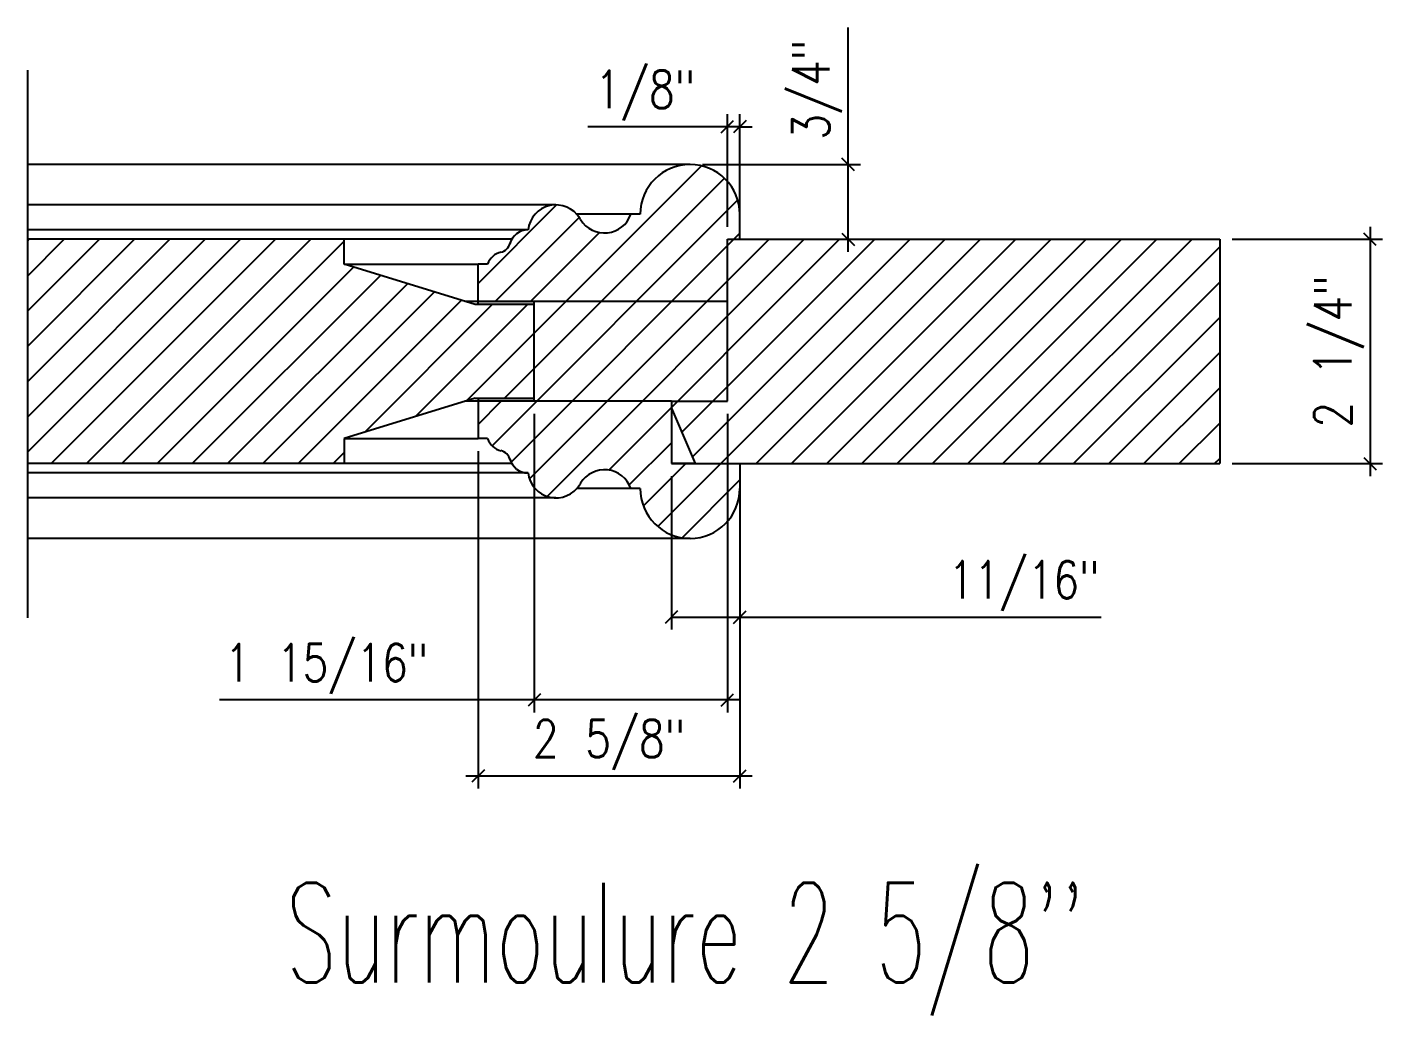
# Model space of a CAD drawing. Header units: inches. Extents: x 1985 to 11287, y 379 to 3234.
# Drawn here: x 8570.56 to 8584.27, y 3009.91 to 3019.82 of the extents above; entities that cross this region are included whole.
import ezdxf

# ---------------------------------------------------------------- set-up
doc = ezdxf.new("R2010")
doc.units = ezdxf.units.IN
doc.header["$MEASUREMENT"] = 0
doc.layers.get('0').update_dxf_attribs({"linetype": 'CONTINUOUS'})
doc.layers.get('Defpoints').update_dxf_attribs({"linetype": 'CONTINUOUS'})
for name, color, linetype in [('COTE1-1 99', 7, 'CONTINUOUS'), ('detail 99', 30, 'CONTINUOUS'), ('glazing tape 99', 7, 'CONTINUOUS'), ('hatch 99', 1, 'CONTINUOUS'), ('wood detail 99', 7, 'CONTINUOUS')]:
    doc.layers.add(name, color=color, linetype=linetype)
doc.styles.add('MARVIN', font='simplex.shx', dxfattribs={"width": 0.6})
doc.styles.get("Standard").update_dxf_attribs({"font": 'txt.shx', "width": 0.8})
doc.dimstyles.new('Elevation', dxfattribs={"dimscale": 2, "dimtxt": 0.75, "dimasz": 0.0625, "dimexe": 0.0625, "dimexo": 0.0625, "dimgap": 0.0625, "dimtad": 1, "dimdec": 5, "dimzin": 0, "dimdsep": 46, "dimlunit": 5, "dimtxsty": 'Standard', "dimblk1": 'OBLIQUE', "dimblk2": 'OBLIQUE', "dimsah": 1, "dimcen": 2, "dimdle": 0.0625, "dimclrd": 1, "dimclre": 1, "dimadec": 1, "dimazin": 0, "dimtfac": 0.375, "dimtdec": 5, "dimtmove": 0, "dimatfit": 3, "dimldrblk": 'OBLIQUE', "dimfxl": 1, "dimfrac": 2, "dimtolj": 1, "dimtzin": 0, "dimarcsym": 0})

# ---------------------------------------------------------------- blocks, each defined once
blk = doc.blocks.new('_OBLIQUE')
at = {"color": 0, "linetype": 'ByBlock'}
blk.add_line((-0.5, -0.5), (0.5, 0.5), dxfattribs=at)
blk = doc.blocks.new('*D122')
at = {"layer": 'COTE1-1 99', "color": 1, "lineweight": -2, "transparency": 16777216}
for p, q in [((8575.079, 3015.571), (8575.079, 3012.188)), ((8577.704, 3015.071), (8577.704, 3012.188)), ((8574.954, 3012.313), (8577.829, 3012.313))]:
    blk.add_line(p, q, dxfattribs=at)
at = {"layer": 'Defpoints', "color": 0, "transparency": 16777216}
for p in [(8575.079, 3015.696), (8577.704, 3015.196), (8577.704, 3012.313)]:
    blk.add_point(p, dxfattribs=at)
at = {"layer": 'COTE1-1 99', "color": 1, "lineweight": -2, "transparency": 16777216, "xscale": 0.125, "yscale": 0.125, "zscale": 0.125, "rotation": 180}
blk.add_blockref('_OBLIQUE', (8575.079, 3012.313), dxfattribs=at)
at = {"layer": 'COTE1-1 99', "color": 1, "lineweight": -2, "transparency": 16777216, "xscale": 0.125, "yscale": 0.125, "zscale": 0.125}
blk.add_blockref('_OBLIQUE', (8577.704, 3012.313), dxfattribs=at)
at = {"layer": 'COTE1-1 99', "color": 0, "transparency": 16777216, "insert": (8576.392, 3012.625), "char_height": 0.375, "attachment_point": 5}
blk.add_mtext('\\A1;2 5/8"', dxfattribs=at)
blk = doc.blocks.new('*D123')
at = {"layer": 'COTE1-1 99', "color": 1, "lineweight": -2, "transparency": 16777216}
for p, q in [((8575.642, 3015.946), (8575.642, 3012.95)), ((8577.579, 3015.946), (8577.579, 3012.95)), ((8575.642, 3013.075), (8572.483, 3013.075)), ((8577.704, 3013.075), (8575.642, 3013.075))]:
    blk.add_line(p, q, dxfattribs=at)
at = {"layer": 'Defpoints', "color": 0, "transparency": 16777216}
for p in [(8575.642, 3016.071), (8577.579, 3016.071), (8575.642, 3013.075)]:
    blk.add_point(p, dxfattribs=at)
at = {"layer": 'COTE1-1 99', "color": 1, "lineweight": -2, "transparency": 16777216, "xscale": 0.125, "yscale": 0.125, "zscale": 0.125, "rotation": 180}
blk.add_blockref('_OBLIQUE', (8575.642, 3013.075), dxfattribs=at)
at = {"layer": 'COTE1-1 99', "color": 1, "lineweight": -2, "transparency": 16777216, "xscale": 0.125, "yscale": 0.125, "zscale": 0.125}
blk.add_blockref('_OBLIQUE', (8577.579, 3013.075), dxfattribs=at)
at = {"layer": 'COTE1-1 99', "color": 0, "transparency": 16777216, "insert": (8573.558, 3013.387), "char_height": 0.375, "attachment_point": 5}
blk.add_mtext('\\A1;1 15/16"', dxfattribs=at)
blk = doc.blocks.new('*D124')
at = {"layer": 'COTE1-1 99', "color": 1, "lineweight": -2, "transparency": 16777216}
for p, q in [((8577.017, 3015.321), (8577.017, 3013.781)), ((8577.704, 3015.321), (8577.704, 3013.781)), ((8577.017, 3013.906), (8577.829, 3013.906)), ((8577.704, 3013.906), (8581.329, 3013.906))]:
    blk.add_line(p, q, dxfattribs=at)
at = {"layer": 'Defpoints', "color": 0, "transparency": 16777216}
for p in [(8577.017, 3015.446), (8577.704, 3015.446), (8577.017, 3013.906)]:
    blk.add_point(p, dxfattribs=at)
at = {"layer": 'COTE1-1 99', "color": 1, "lineweight": -2, "transparency": 16777216, "xscale": 0.125, "yscale": 0.125, "zscale": 0.125, "rotation": 180}
blk.add_blockref('_OBLIQUE', (8577.017, 3013.906), dxfattribs=at)
at = {"layer": 'COTE1-1 99', "color": 1, "lineweight": -2, "transparency": 16777216, "xscale": 0.125, "yscale": 0.125, "zscale": 0.125}
blk.add_blockref('_OBLIQUE', (8577.704, 3013.906), dxfattribs=at)
at = {"layer": 'COTE1-1 99', "color": 0, "transparency": 16777216, "insert": (8580.554, 3014.218), "char_height": 0.375, "attachment_point": 5}
blk.add_mtext('\\A1;11/16"', dxfattribs=at)
blk = doc.blocks.new('*D125')
at = {"layer": 'COTE1-1 99', "color": 1, "lineweight": -2, "transparency": 16777216}
for p, q in [((8577.579, 3017.821), (8577.579, 3018.95)), ((8577.704, 3017.821), (8577.704, 3018.95)), ((8577.579, 3018.825), (8576.179, 3018.825)), ((8577.704, 3018.825), (8577.579, 3018.825)), ((8577.704, 3018.825), (8577.829, 3018.825))]:
    blk.add_line(p, q, dxfattribs=at)
at = {"layer": 'Defpoints', "color": 0, "transparency": 16777216}
for p in [(8577.579, 3018.825), (8577.579, 3017.696), (8577.704, 3017.696)]:
    blk.add_point(p, dxfattribs=at)
at = {"layer": 'COTE1-1 99', "color": 1, "lineweight": -2, "transparency": 16777216, "xscale": 0.125, "yscale": 0.125, "zscale": 0.125}
blk.add_blockref('_OBLIQUE', (8577.579, 3018.825), dxfattribs=at)
at = {"layer": 'COTE1-1 99', "color": 1, "lineweight": -2, "transparency": 16777216, "xscale": 0.125, "yscale": 0.125, "zscale": 0.125, "rotation": 180}
blk.add_blockref('_OBLIQUE', (8577.704, 3018.825), dxfattribs=at)
at = {"layer": 'COTE1-1 99', "color": 0, "transparency": 16777216, "insert": (8576.754, 3019.137), "char_height": 0.375, "attachment_point": 5}
blk.add_mtext('\\A1;1/8"', dxfattribs=at)
blk = doc.blocks.new('*D126')
at = {"layer": 'COTE1-1 99', "color": 1, "lineweight": -2, "transparency": 16777216}
for p, q in [((8584.025, 3017.821), (8584.025, 3015.321)), ((8582.642, 3017.696), (8584.15, 3017.696)), ((8582.642, 3015.446), (8584.15, 3015.446))]:
    blk.add_line(p, q, dxfattribs=at)
at = {"layer": 'Defpoints', "color": 0, "transparency": 16777216}
for p in [(8582.517, 3017.696), (8582.517, 3015.446), (8584.025, 3015.446)]:
    blk.add_point(p, dxfattribs=at)
at = {"layer": 'COTE1-1 99', "color": 1, "lineweight": -2, "transparency": 16777216, "xscale": 0.125, "yscale": 0.125, "zscale": 0.125}
for p, rotation in [((8584.025, 3017.696), 90), ((8584.025, 3015.446), 270)]:
    blk.add_blockref('_OBLIQUE', p, dxfattribs=dict(at, rotation=rotation))
at = {"layer": 'COTE1-1 99', "color": 0, "transparency": 16777216, "insert": (8583.713, 3016.571), "char_height": 0.375, "attachment_point": 5, "rotation": 90}
blk.add_mtext('\\A1;2 1/4"', dxfattribs=at)
blk = doc.blocks.new('*D137')
at = {"layer": 'COTE1-1 99', "color": 1, "lineweight": -2, "transparency": 16777216}
for p, q in [((8578.79, 3018.446), (8578.79, 3019.821)), ((8577.329, 3018.446), (8578.915, 3018.446)), ((8578.79, 3017.571), (8578.79, 3018.446)), ((8577.704, 3017.696), (8578.915, 3017.696))]:
    blk.add_line(p, q, dxfattribs=at)
at = {"layer": 'Defpoints', "color": 0, "transparency": 16777216}
for p in [(8577.204, 3018.446), (8578.79, 3018.446), (8577.579, 3017.696)]:
    blk.add_point(p, dxfattribs=at)
at = {"layer": 'COTE1-1 99', "color": 1, "lineweight": -2, "transparency": 16777216, "xscale": 0.125, "yscale": 0.125, "zscale": 0.125}
for p, rotation in [((8578.79, 3018.446), 90), ((8578.79, 3017.696), 270)]:
    blk.add_blockref('_OBLIQUE', p, dxfattribs=dict(at, rotation=rotation))
at = {"layer": 'COTE1-1 99', "color": 0, "transparency": 16777216, "insert": (8578.478, 3019.196), "char_height": 0.375, "attachment_point": 5, "rotation": 90}
blk.add_mtext('\\A1;3/4"', dxfattribs=at)

msp = doc.modelspace()

# ---------------------------------------------------------------- hatches: boundary and pattern name
at = {"layer": 'glazing tape 99'}
h = msp.add_hatch(color=256, dxfattribs=at)
h.paths.add_polyline_path([(8575.641781, 3017.071196), (8575.079287, 3017.071196), (8575.079287, 3017.039896), (8575.641781, 3017.039896)])
h.paths.add_polyline_path([(8575.641781, 3016.102496), (8575.079287, 3016.102496), (8575.079287, 3016.071196), (8575.641781, 3016.071196)])
at = {"layer": 'hatch 99'}
h = msp.add_hatch(dxfattribs=at)
h.set_pattern_fill('ANSI31', color=256, scale=2, style=0)
h.set_pattern_definition([(45, (8964.95127, 3343.48577), (-0.1767767, 0.1767767), [])])
h.paths.add_polyline_path([(8575.641781, 3017.039896), (8575.047967, 3017.039896), (8573.735467, 3017.446196), (8573.735467, 3017.696196), (8570.557025, 3017.696196), (8570.557025, 3015.446196), (8573.735467, 3015.446196), (8573.735467, 3015.696196), (8575.047967, 3016.102496), (8575.641781, 3016.102496)])
h.paths.add_polyline_path([(8577.579287, 3017.696196), (8577.704287, 3017.696196), (8577.704287, 3017.946196, 1), (8576.704287, 3017.946196), (8576.610587, 3017.946196, -0.630951657), (8576.106174, 3017.892602), (8576.098286, 3017.90629, 0.713462744), (8575.579287, 3017.790196, 0.328948137), (8575.400139, 3017.658035, -0.287053054), (8575.304893, 3017.56578, 0.252529932), (8575.172987, 3017.446196), (8575.079287, 3017.446196), (8575.079287, 3017.071196), (8577.579287, 3017.071196), (8577.579287, 3017.321196)])
h.paths.add_polyline_path([(8577.579287, 3017.071196), (8575.641781, 3017.071196), (8575.641781, 3016.071196), (8577.016773, 3016.071196), (8577.579287, 3016.071196)])
h.paths.add_polyline_path([(8577.016773, 3016.071196), (8575.079287, 3016.071196), (8575.079287, 3015.696196), (8575.172987, 3015.696196, 0.252529932), (8575.304893, 3015.576612, -0.287053054), (8575.400139, 3015.484357, 0.328948137), (8575.579287, 3015.352196, 0.713462744), (8576.098286, 3015.236102), (8576.106174, 3015.24979, -0.630951657), (8576.610587, 3015.196196), (8576.704287, 3015.196196, 1), (8577.704287, 3015.196196), (8577.704287, 3015.446196), (8577.016773, 3015.446196)])
h.paths.add_polyline_path([(8582.516783, 3017.696196), (8577.853485, 3017.696196), (8577.579287, 3017.696196), (8577.579287, 3016.071196), (8577.016773, 3016.071196), (8577.016773, 3016.008696), (8577.257844, 3015.446196), (8578.540253, 3015.446196), (8582.516783, 3015.446196)])

# ---------------------------------------------------------------- linework, layer by layer
at = {"layer": 'wood detail 99'}
for p, q in [((8570.557025, 3019.391416), (8570.557025, 3013.898686)), ((8577.204287, 3018.446196), (8570.557025, 3018.446196)), ((8575.858759, 3018.040168), (8570.557025, 3018.040168)), ((8576.610587, 3017.946196), (8576.068572, 3017.946196)), ((8575.579287, 3017.790196), (8570.557025, 3017.790196)), ((8575.416763, 3017.696196), (8570.557025, 3017.696196)), ((8573.735467, 3017.446196), (8573.735467, 3017.696196)), ((8577.579287, 3017.696196), (8578.540253, 3017.696196)), ((8577.853485, 3017.696196), (8582.516783, 3017.696196)), ((8573.735467, 3017.446196), (8575.079287, 3017.446196)), ((8575.047967, 3017.039896), (8573.735467, 3017.446196)), ((8575.047967, 3016.102496), (8573.735467, 3015.696196)), ((8575.047967, 3016.102496), (8575.641781, 3016.102496)), ((8577.016773, 3016.071196), (8577.579287, 3016.071196)), ((8577.016773, 3016.071196), (8577.579287, 3016.071196)), ((8577.016773, 3016.071196), (8577.579287, 3016.071196)), ((8573.735467, 3015.696196), (8575.079287, 3015.696196)), ((8573.735467, 3015.696196), (8573.735467, 3015.446196)), ((8575.416763, 3015.446196), (8570.557025, 3015.446196)), ((8575.416763, 3015.446196), (8570.557025, 3015.446196)), ((8575.579287, 3015.352196), (8570.557025, 3015.352196)), ((8577.016773, 3015.446196), (8578.540253, 3015.446196)), ((8577.257844, 3015.446196), (8577.016773, 3015.446196)), ((8577.853485, 3015.446196), (8582.516783, 3015.446196)), ((8575.858759, 3015.102224), (8570.557025, 3015.102224)), ((8576.610587, 3015.196196), (8576.068572, 3015.196196)), ((8577.204287, 3014.696196), (8570.557025, 3014.696196))]:
    msp.add_line(p, q, dxfattribs=at)
at = {"layer": 'wood detail 99', "color": 7}
for p, q in [((8576.106174, 3017.892602), (8576.098286, 3017.90629)), ((8576.704287, 3017.946196), (8576.610587, 3017.946196)), ((8577.704287, 3017.696196), (8577.704287, 3017.946196)), ((8577.579287, 3016.071196), (8577.579287, 3017.696196)), ((8582.516783, 3017.696196), (8582.516783, 3015.446196)), ((8575.172987, 3017.446196), (8575.079287, 3017.446196)), ((8575.079287, 3017.039896), (8575.079287, 3017.446196)), ((8577.579287, 3016.071196), (8577.579287, 3017.321196)), ((8577.579287, 3016.071196), (8577.579287, 3017.321196)), ((8575.079267, 3017.071196), (8574.946856, 3017.071196)), ((8575.641781, 3017.039896), (8575.047967, 3017.039896)), ((8577.579287, 3017.071196), (8575.079267, 3017.071196)), ((8575.641781, 3016.071196), (8575.641781, 3017.071196)), ((8577.016773, 3016.071196), (8574.946856, 3016.071196)), ((8575.079287, 3016.102496), (8575.079287, 3015.696196)), ((8577.016773, 3016.071196), (8577.016773, 3015.446196)), ((8577.257844, 3015.446196), (8577.016773, 3016.008696)), ((8577.257844, 3015.446196), (8577.016773, 3016.008696)), ((8577.257844, 3015.446196), (8577.016773, 3016.008696)), ((8575.172987, 3015.696196), (8575.079287, 3015.696196)), ((8577.704287, 3015.446196), (8577.704287, 3015.196196)), ((8576.106174, 3015.24979), (8576.098286, 3015.236102)), ((8576.704287, 3015.196196), (8576.610587, 3015.196196))]:
    msp.add_line(p, q, dxfattribs=at)
for centre, radius, start, end in [((8577.204287, 3017.946196), 0.5, 0, 180), ((8575.858759, 3017.758956), 0.281213, 31.5959527, 173.6217242), ((8576.345599, 3018.039696), 0.281, 211.565042, 340.5648201), ((8575.579287, 3017.602696), 0.1875, 90, 165.4614144), ((8575.349776, 3017.383731), 0.1875, 102.4126368, 160.5401615), ((8575.27879, 3017.688024), 0.125, 282.05331, 346.1184597), ((8575.349776, 3015.758661), 0.1875, 199.4598385, 257.5873632), ((8575.27879, 3015.454368), 0.125, 13.8815403, 77.94669), ((8575.579287, 3015.539696), 0.1875, 194.5385856, 270), ((8575.858759, 3015.383437), 0.281213, 186.3782758, 328.4040473), ((8576.345599, 3015.102696), 0.281, 19.4351799, 148.434958), ((8577.204287, 3015.196196), 0.5, 180, 0)]:
    msp.add_arc(centre, radius, start, end, dxfattribs=at)

# ---------------------------------------------------------------- texts
at = {"layer": 'detail 99', "color": 30, "style": 'MARVIN', "width": 0.6}
msp.add_text("Surmoulure 2 5/8''", height=1, dxfattribs=at).set_placement((8573.148337, 3010.242527))

# ---------------------------------------------------------------- dimensions: what is measured, and where the dimension line sits
at = {"layer": 'COTE1-1 99'}
for base, p1, p2, picture, middle in [((8578.790252, 3018.446196), (8577.579287, 3017.696196), (8577.204287, 3018.446196), '*D137', (8578.477752, 3019.196196)), ((8584.025149, 3015.446196), (8582.516783, 3017.696196), (8582.516783, 3015.446196), '*D126', (8583.712649, 3016.571196))]:
    dim = msp.add_linear_dim(base=base, p1=p1, p2=p2, angle=90, dimstyle='Elevation', override={"dimtxt": 0.1875, "dimpost": '"'}, dxfattribs=at)
    dim.commit()
    dim.dimension.update_dxf_attribs({"geometry": picture, "text_midpoint": middle})
dim = msp.add_linear_dim(base=(8577.579287, 3018.824504), p1=(8577.704287, 3017.696196), p2=(8577.579287, 3017.696196), dimstyle='Elevation', override={"dimtxt": 0.1875, "dimpost": '"'}, dxfattribs=at)
dim.commit()
dim.dimension.update_dxf_attribs({"geometry": '*D125', "text_midpoint": (8576.754287, 3019.137004)})
for base, p1, p2, picture, middle in [((8575.641781, 3013.074564), (8577.579287, 3016.071196), (8575.641781, 3016.071196), '*D123', (8573.557728, 3013.074564)), ((8577.704287, 3012.3126), (8575.079287, 3015.696196), (8577.704287, 3015.196196), '*D122', (8576.391787, 3012.3126)), ((8577.016773, 3013.905702), (8577.704287, 3015.446196), (8577.016773, 3015.446196), '*D124', (8580.554287, 3013.905702))]:
    dim = msp.add_linear_dim(base=base, p1=p1, p2=p2, dimstyle='Elevation', override={"dimtxt": 0.1875, "dimpost": '"'}, dxfattribs=at)
    dim.commit()
    dim.dimension.update_dxf_attribs({"geometry": picture, "text_midpoint": middle, "dimtype": 160})

doc.saveas('drawing.dxf')
